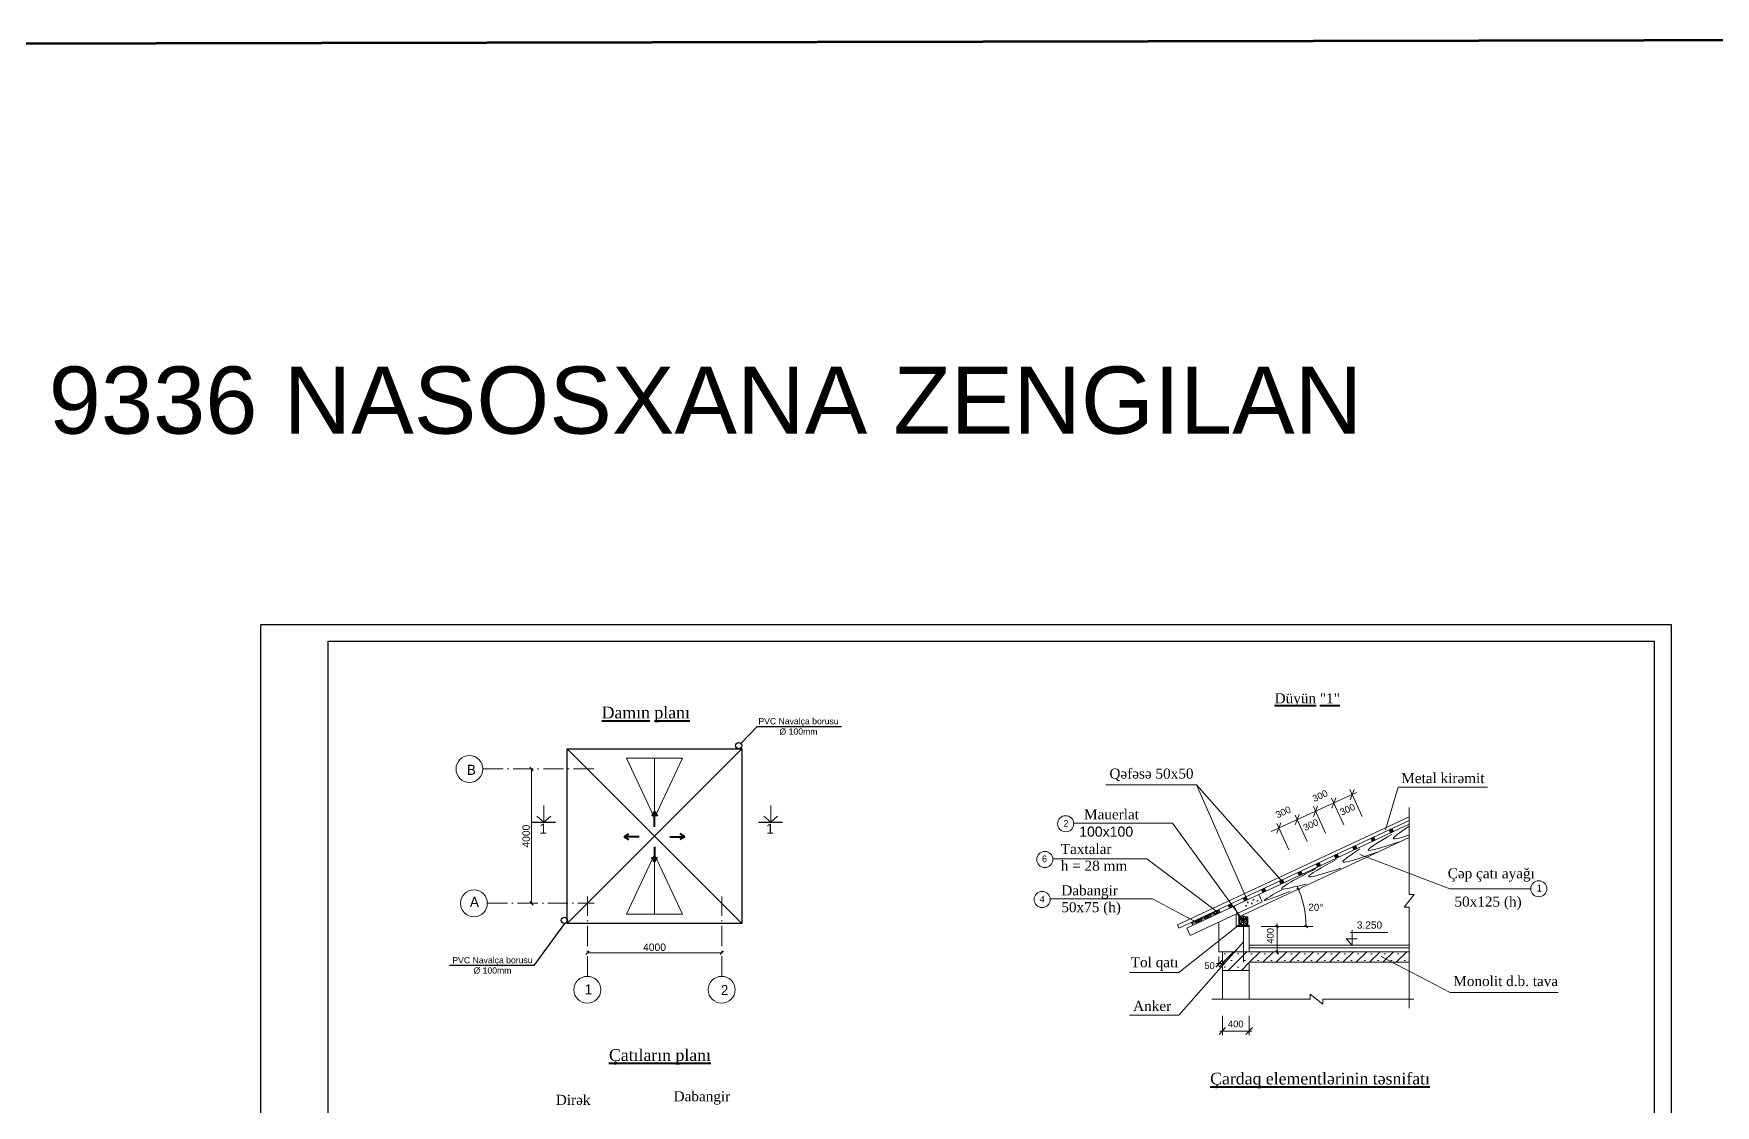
# Model space of a CAD drawing. Header units: millimetres. Extents: x 120281 to 1416367021, y -641565767 to 918373.
# Drawn here: x 535176 to 585265, y 886460 to 918373 of the extents above; entities that cross this region are included whole.
import ezdxf

# ---------------------------------------------------------------- set-up
doc = ezdxf.new("R2010")
doc.units = ezdxf.units.MM
doc.linetypes.add('ACAD_ISO02W100', pattern=[15, 12, -3])
doc.linetypes.add('ACAD_ISO10W100', pattern=[18, 12, -3, 0, -3])
for name, color, linetype, lineweight in [('Kesim yazisi', 154, 'Continuous', 13), ('taxta', 32, 'Continuous', 9), ('аракясмя', 130, 'Continuous', 20), ('окна', 150, 'Continuous', 15), ('ось', 20, 'ACAD_ISO02W100', 0), ('размер', 90, 'Continuous', 40), ('размер2', 210, 'Continuous', 15), ('размер_Ном._пера__1', 7, 'Continuous', 15), ('РАЗМЕРЫ', 80, 'Continuous', 9), ('стены', 32, 'Continuous', 40), ('Х - диварлар.', 31, 'Continuous', 25)]:
    doc.layers.add(name, color=color, linetype=linetype, lineweight=lineweight)
doc.styles.add('ARIAL', font='arial.ttf')
doc.styles.add('Arial AzLat', font='AZLTM.TTF', dxfattribs={"height": 300})
doc.styles.get("Standard").update_dxf_attribs({"font": 'arial.ttf'})
doc.styles.add('Times New  Roman', font='times.ttf')
doc.styles.add('Times New Roman', font='times.ttf', dxfattribs={"height": 300})
doc.dimstyles.new('Farid 250', dxfattribs={"dimtxt": 220, "dimasz": 100, "dimexe": 100, "dimexo": 300, "dimgap": 50, "dimtad": 1, "dimdec": 0, "dimzin": 0, "dimdsep": 46, "dimtxsty": 'Standard', "dimblk": 'OBLIQUE', "dimcen": 10, "dimse1": 1, "dimse2": 1, "dimclrd": 256, "dimclre": 1, "dimclrt": 1, "dimadec": 0, "dimazin": 0, "dimtfac": 1, "dimtdec": 0, "dimtix": 1, "dimtmove": 1, "dimatfit": 2, "dimldrblk": 'ARCHTICK', "dimfxl": 1, "dimtolj": 1, "dimtzin": 0, "dimlwd": -1, "dimlwe": 9, "dimarcsym": 0})

# ---------------------------------------------------------------- blocks, each defined once
blk = doc.blocks.new('_Oblique')
at = {"color": 0, "linetype": 'ByBlock', "lineweight": -2}
blk.add_line((-0.5, -0.5), (0.5, 0.5), dxfattribs=at)
blk = doc.blocks.new('*D90')
at = {"layer": 'Defpoints', "color": 0, "lineweight": 53, "transparency": 16777216}
for p in [(550008, 896476), (550008, 892476), (550008, 892476)]:
    blk.add_point(p, dxfattribs=at)
at = {"layer": 'размер_Ном._пера__1', "transparency": 16777216}
blk.add_line((550008, 896476), (550008, 892476), dxfattribs=at)
at = {"layer": 'размер_Ном._пера__1', "transparency": 16777216, "xscale": 100, "yscale": 100, "zscale": 100}
for p, rotation in [((550008, 896476), 90), ((550008, 892476), 270)]:
    blk.add_blockref('_Oblique', p, dxfattribs=dict(at, rotation=rotation))
at = {"layer": 'размер_Ном._пера__1', "color": 1, "transparency": 16777216, "insert": (549846, 894476), "char_height": 220, "attachment_point": 5, "rotation": 90}
blk.add_mtext('\\A1;4000', dxfattribs=at)
blk = doc.blocks.new('_ArchTick')
at = {"color": 0, "linetype": 'ByBlock', "const_width": 0.15}
blk.add_lwpolyline([(-0.5, -0.5), (0.5, 0.5)], dxfattribs=at)
blk = doc.blocks.new('*D91')
at = {"layer": 'Defpoints', "color": 0, "lineweight": 53, "transparency": 16777216}
for p in [(551669, 890834), (555669, 891006), (555669, 890834)]:
    blk.add_point(p, dxfattribs=at)
at = {"layer": 'размер_Ном._пера__1', "transparency": 16777216}
blk.add_line((551669, 891006), (555669, 891006), dxfattribs=at)
at = {"layer": 'размер_Ном._пера__1', "transparency": 16777216, "xscale": 100, "yscale": 100, "zscale": 100, "rotation": 180}
blk.add_blockref('_Oblique', (551669, 891006), dxfattribs=at)
at = {"layer": 'размер_Ном._пера__1', "transparency": 16777216, "xscale": 100, "yscale": 100, "zscale": 100}
blk.add_blockref('_Oblique', (555669, 891006), dxfattribs=at)
at = {"layer": 'размер_Ном._пера__1', "color": 1, "transparency": 16777216, "insert": (553669, 891168), "char_height": 220, "attachment_point": 5}
blk.add_mtext('\\A1;4000', dxfattribs=at)

msp = doc.modelspace()

# ---------------------------------------------------------------- hatches: boundary and pattern name
at = {"layer": 'размер', "lineweight": 5}
h = msp.add_hatch(dxfattribs=at)
h.set_pattern_fill('SACNCR', color=0, scale=2995.2, style=0)
h.set_pattern_definition([(45, (-998335.95, 845504.47), (-198.555584, 198.555584), []), (45, (-998137.4, 845504.47), (-198.555584, 198.555584), [0, -280.8])])
h.paths.add_polyline_path([(570580.7622, 890478.90397), (571379.4822, 890478.90397), (571379.4822, 890721.95547), (576147.17186, 890723.90992), (576147.17186, 891034.57246), (570580.7622, 891034.57246)])
at = {"layer": 'Х - диварлар.', "lineweight": 15}
h = msp.add_hatch(dxfattribs=at)
h.set_pattern_fill('ANSI31', color=0, scale=10, angle=5.380001641, style=0)
h.set_pattern_definition([(50.3800016, (-457327.76, 417425.16), (-24.4567301, 20.2467492), [])])
h.paths.add_polyline_path([(571287.91536, 892673.45284), (571197.31031, 892631.13589), (571239.62726, 892540.53084), (571330.23232, 892582.84779)])
h = msp.add_hatch(dxfattribs=at)
h.set_pattern_fill('ANSI31', color=0, scale=10, angle=5.380001641, style=0)
h.set_pattern_definition([(50.3800016, (-457770.905, 417218.192), (-24.4567301, 20.2467492), [])])
h.paths.add_polyline_path([(570844.77229, 892466.48354), (570754.16723, 892424.16659), (570796.48419, 892333.56154), (570887.08924, 892375.87849)])

# ---------------------------------------------------------------- linework, layer by layer
at = {"color": 244, "lineweight": 53, "true_color": 0x991b1e}
msp.add_lwpolyline([(440324.24024, 917889.45405), (681637.27816, 918372.86328), (681637.27816, 848971.8839), (440324.24024, 848488.47466)], close=True, dxfattribs=at)
at = {"color": 0, "lineweight": 25}
for points in [[(556238.41447, 897234.56383), (556727.97818, 897743.64044), (559239.67118, 897741.55481)], [(550991.91481, 891877.87601), (550070.022, 890628.19473), (547558.32899, 890626.10909)]]:
    msp.add_lwpolyline(points, dxfattribs=at)
at = {"layer": 'taxta', "color": 0, "lineweight": 5}
for p, q in [((574391.20863, 891609.25246), (575508.04646, 891609.25246)), ((574448.5068, 891234.25246), (574448.5068, 891672.48328)), ((574448.5068, 891234.25246), (574264.15354, 891421.75246)), ((574264.15354, 891421.75246), (574593.88924, 891421.75246))]:
    msp.add_line(p, q, dxfattribs=at)
at = {"layer": 'аракясмя', "color": 0, "lineweight": 25}
for centre in [(556174.58352, 897168.18872), (550980.5117, 891969.25443)]:
    msp.add_circle(centre, 92.08716, dxfattribs=at)
at = {"layer": 'окна', "color": 0}
for p, q in [((550373.45249, 894896.55196), (550373.45249, 895385.56043)), ((557128.23611, 894896.55196), (557128.23611, 895385.56043)), ((550373.45249, 894896.55196), (550166.29526, 895068.57314)), ((550373.45249, 894896.55196), (550580.60971, 895068.57314)), ((557128.23611, 894896.55196), (556921.07889, 895068.57314)), ((557128.23611, 894896.55196), (557335.39334, 895068.57314))]:
    msp.add_line(p, q, dxfattribs=at)
at = {"layer": 'ось', "color": 0, "linetype": 'ACAD_ISO10W100', "ltscale": 50}
for p, q in [((548557.44217, 896476.02795), (551869.16274, 896476.02795)), ((551669.01384, 890301.43155), (551669.01384, 892676.1024)), ((555668.99256, 890301.43155), (555669.01029, 892676.1024)), ((548689.01137, 892476.02795), (551869.01384, 892476.02795))]:
    msp.add_line(p, q, dxfattribs=at)
at = {"layer": 'размер', "color": 0, "lineweight": 30}
for p, q in [((551069.08829, 897076.1024), (556269.08829, 891876.1024)), ((551069.08829, 891876.1024), (556269.08829, 897076.1024))]:
    msp.add_line(p, q, dxfattribs=at)
at = {"layer": 'размер', "color": 3, "lineweight": 20}
for p, q in [((553669.08829, 895026.41685), (552831.40556, 896803.54655)), ((552831.40556, 896803.54655), (553669.08829, 896803.54655)), ((553669.08829, 896141.34248), (553669.08829, 896803.54655)), ((553669.08829, 895026.41685), (554506.77102, 896803.54655)), ((554506.77102, 896803.54655), (553669.08829, 896803.54655)), ((553669.08829, 896803.54655), (553669.08829, 895026.41685)), ((553669.08829, 893925.78796), (552831.40556, 892148.65825)), ((553669.08829, 893925.78796), (554506.77102, 892148.65825)), ((553669.08829, 892148.65825), (553669.08829, 893925.78796)), ((553669.08829, 892810.86233), (553669.08829, 892148.65825)), ((552831.40556, 892148.65825), (553669.08829, 892148.65825)), ((554506.77102, 892148.65825), (553669.08829, 892148.65825))]:
    msp.add_line(p, q, dxfattribs=at)
at = {"layer": 'размер', "color": 0, "lineweight": 20}
for p, q in [((567113.92402, 896002.41367), (569810.8553, 896002.41367)), ((575821.5068, 895930.25715), (578479.31351, 895930.25715)), ((566154.17751, 894861.36526), (569099.2659, 894861.36526)), ((565533.14286, 893797.8023), (568328.9349, 893797.8023)), ((565453.9338, 892605.36526), (568499.23745, 892605.36526)), ((568499.23745, 892605.36526), (569838.2568, 891896.50715)), ((577354.23027, 892905.89857), (579764.68928, 892905.89857)), ((569284.2568, 890421.23545), (571043.68557, 891801.35349)), ((569284.2568, 889141.3176), (571206.5936, 891326.55715)), ((577361.84394, 889825.52159), (575313.57688, 890893.44814)), ((567811.7126, 890421.23545), (569284.2568, 890421.23545)), ((577361.84394, 889825.52159), (580580.65819, 889825.52159)), ((567811.7126, 889141.3176), (569284.2568, 889141.3176))]:
    msp.add_line(p, q, dxfattribs=at)
at = {"layer": 'размер', "color": 0, "lineweight": 0}
msp.add_line((572037.2823, 894614.57136), (574580.9091, 895775.49003), dxfattribs=at)
at = {"layer": 'размер', "color": 0}
for p, q in [((553669.08829, 895209.29836), (553587.0973, 895068.52204)), ((553669.08829, 894755.71005), (553669.08829, 895209.29836)), ((553669.08829, 895209.29836), (553751.07928, 895068.52204)), ((552761.91168, 894459.29489), (552902.688, 894541.28588)), ((553215.49998, 894459.29489), (552761.91168, 894459.29489)), ((552761.91168, 894459.29489), (552902.688, 894377.3039)), ((553669.08829, 894162.87974), (553669.08829, 893709.29143)), ((554122.6766, 894459.29489), (554576.2649, 894459.29489)), ((554576.2649, 894459.29489), (554435.48858, 894541.28588)), ((554576.2649, 894459.29489), (554435.48858, 894377.3039)), ((553669.08829, 893709.29143), (553587.0973, 893850.06775)), ((553669.08829, 893709.29143), (553751.07928, 893850.06775))]:
    msp.add_line(p, q, dxfattribs=at)
at = {"layer": 'размер', "color": 0, "lineweight": 30}
msp.add_lwpolyline([(551069.08829, 897076.1024), (556269.08829, 897076.1024), (556269.08829, 891876.1024), (551069.08829, 891876.1024)], close=True, dxfattribs=at)
at = {"layer": 'размер', "color": 0, "lineweight": 20}
for centre, radius in [((548157.44217, 896476.02795), 400), ((565914.68435, 894845.77597), 240), ((565293.6497, 893782.21301), 240), ((580005.7945, 892909.68953), 240), ((548289.01137, 892476.02795), 400), ((565214.44064, 892589.77597), 240), ((551668.01384, 889901.43155), 400), ((555667.99256, 889901.43155), 400)]:
    msp.add_circle(centre, radius, dxfattribs=at)
at = {"layer": 'размер', "color": 0, "lineweight": 5}
for points, knots in [([(569928.96047, 892038.75503), (569781.12867, 891954.46119), (569485.99907, 891786.178), (570057.80466, 891977.30568), (569939.71881, 891937.46187), (569906.85716, 891927.03711)], [0, 0, 0, 0, 591.4120842216, 1180.6878564458, 1340.2938936369, 1340.2938936369, 1340.2938936369, 1340.2938936369]), ([(569860.18057, 891989.18705), (569905.83415, 892014.87882), (570005.86785, 892066.25956), (569593.53627, 891833.55107), (570089.6214, 892017.22689), (569780.36368, 891919.29735), (569888.22336, 891979.90515), (569942.2638, 892010.2712)], [2041.7546417367, 2041.7546417367, 2041.7546417367, 2041.7546417367, 2260.675104797, 2654.3822353065, 3046.6791405608, 3271.1036247284, 3496.4505196637, 3496.4505196637, 3496.4505196637, 3496.4505196637])]:
    msp.add_open_spline(points, degree=3, knots=knots, dxfattribs=at)
at = {"layer": 'размер2', "color": 0, "lineweight": 30}
for points in [[(541946.3337, 900782.58496), (583946.3337, 900782.58496), (583946.3337, 871082.58496), (541946.3337, 871082.58496)], [(543946.3337, 900282.58496), (583446.3337, 900282.58496), (583446.3337, 871582.58496), (543946.3337, 871582.58496)]]:
    msp.add_lwpolyline(points, close=True, dxfattribs=at)
at = {"layer": 'РАЗМЕРЫ', "color": 0, "lineweight": 9}
for p, q in [((574198.76359, 894816.09408), (573835.56667, 895611.77313)), ((573844.40758, 895310.80633), (573960.04527, 895620.66824)), ((574744.5888, 895065.24232), (574379.0945, 895865.95437)), ((574390.24488, 895559.92806), (574505.88257, 895869.78998)), ((573107.11318, 894317.79761), (572748.51101, 895103.41063)), ((572752.73297, 894812.56286), (572868.37066, 895122.42478)), ((573652.93838, 894566.94584), (573292.03884, 895357.59188)), ((573298.57027, 895061.68459), (573414.20797, 895371.54651)), ((572206.89567, 894563.44112), (572322.53336, 894873.30304)), ((572810.55182, 894967.49382), (572810.53468, 894967.53136)), ((575998.84372, 892363.55715), (576295.5, 892742.15718)), ((576295.5, 892742.15718), (576145.2288, 892742.15718)), ((576147.17186, 892363.55715), (575998.84372, 892363.55715)), ((576147.17186, 892363.55715), (576147.17186, 889350.05715)), ((571734.89781, 891783.37246), (572333.07166, 891783.37246)), ((571861.67186, 891783.37246), (573275.92186, 891783.37246)), ((572208.92186, 891878.34652), (572208.92186, 890959.57246)), ((571379.4822, 891234.25246), (576147.17186, 891234.25246)), ((571379.4822, 891147.80715), (576147.17186, 891147.80715)), ((570384.89341, 890578.49817), (570576.95098, 890788.3344)), ((570654.1479, 890683.41628), (570405.9222, 890683.41628)), ((570480.9222, 890890.39606), (570480.9222, 890608.41628)), ((570484.73341, 890578.49817), (570676.79098, 890788.3344)), ((571629.4822, 891034.57246), (572283.92186, 891034.57246)), ((570580.7622, 890478.90397), (570580.7622, 889621.55715)), ((571379.4822, 890478.90397), (571379.4822, 889621.55715)), ((570271.92186, 889621.55715), (573193.05201, 889621.55715)), ((573571.65204, 889473.22901), (573193.05201, 889769.88528)), ((573193.05201, 889769.88528), (573193.05201, 889619.61409)), ((573571.65204, 889621.55715), (576285.92186, 889621.55715)), ((573571.65204, 889621.55715), (573571.65204, 889473.22901)), ((570580.7622, 889121.55715), (570580.7622, 888546.80715)), ((571380.7622, 889121.55715), (571380.7622, 888546.80715)), ((570484.73341, 888566.88903), (570676.79098, 888776.72526)), ((570505.7622, 888671.80715), (571454.4822, 888671.80715)), ((571284.73341, 888566.88903), (571476.79098, 888776.72526))]:
    msp.add_line(p, q, dxfattribs=at)
at = {"layer": 'стены', "color": 0, "lineweight": 30}
for p, q in [((550013.35577, 894896.55196), (550722.37306, 894896.55196)), ((556768.1394, 894896.55196), (557477.15669, 894896.55196))]:
    msp.add_line(p, q, dxfattribs=at)
at = {"layer": 'Х - диварлар.', "color": 0, "lineweight": 15}
for p, q in [((569810.8553, 896002.41367), (571315.0068, 892597.50715)), ((569810.8553, 896002.41367), (572358.4065, 893125.05715)), ((575821.5068, 895930.25715), (575439.49842, 894668.90549)), ((576147.17186, 895332.90549), (576147.17186, 892742.15718)), ((569099.2659, 894861.36526), (571206.5936, 891952.28198)), ((576147.17186, 895050.79185), (569247.41434, 891831.29669)), ((576124.17176, 894930.65381), (569286.50837, 891740.14852)), ((576147.17186, 894829.85313), (569523.14287, 891739.12558)), ((572561.28797, 894068.64937), (572204.98318, 894849.22938)), ((575588.66979, 894571.74454), (575546.35284, 894662.34959)), ((575588.66979, 894571.74454), (575546.35284, 894662.34959)), ((575558.2701, 894636.83347), (575600.2227, 894687.50942)), ((575573.13671, 894605.00249), (575643.69782, 894690.23564)), ((575588.00332, 894573.17152), (575658.56443, 894658.40466)), ((575679.27484, 894614.06149), (575636.95789, 894704.66654)), ((575652.85899, 894601.724), (575673.43104, 894626.57368)), ((576147.17186, 894436.13326), (571076.53433, 892070.7762)), ((574501.40916, 894063.94111), (574459.09221, 894154.54616)), ((574501.40916, 894063.94111), (574459.09221, 894154.54616)), ((574471.00947, 894129.03005), (574512.96206, 894179.706)), ((574485.87608, 894097.19907), (574556.43719, 894182.43221)), ((574500.74269, 894065.36809), (574571.3038, 894150.60123)), ((574592.01421, 894106.25806), (574549.69726, 894196.86312)), ((574565.59836, 894093.92058), (574586.17041, 894118.77026)), ((575045.03948, 894317.84282), (575002.72252, 894408.44788)), ((575045.03948, 894317.84282), (575002.72252, 894408.44788)), ((575014.63979, 894382.93176), (575056.59238, 894433.60771)), ((575029.5064, 894351.10078), (575100.06751, 894436.33392)), ((575044.37301, 894319.2698), (575114.93412, 894404.50295)), ((575135.64453, 894360.15978), (575093.32758, 894450.76483)), ((575109.22867, 894347.82229), (575129.80073, 894372.67197)), ((568328.9349, 893797.8023), (570415.16307, 892228.12308)), ((573414.14853, 893556.13769), (573371.83158, 893646.74274)), ((573414.14853, 893556.13769), (573371.83158, 893646.74274)), ((573385.07961, 893618.37731), (573431.71693, 893674.7121)), ((573399.94622, 893586.54633), (573470.50733, 893671.77947)), ((573417.15137, 893557.54016), (573485.37394, 893639.94849)), ((573504.75358, 893598.45464), (573462.43663, 893689.05969)), ((573484.35322, 893588.92668), (573500.24055, 893608.11752)), ((573957.77884, 893810.0394), (573915.46189, 893900.64445)), ((573957.77884, 893810.0394), (573915.46189, 893900.64445)), ((573927.37915, 893875.12834), (573969.33175, 893925.80429)), ((573942.24576, 893843.29736), (574012.80688, 893928.5305)), ((573957.11237, 893811.46638), (574027.67349, 893896.69952)), ((574048.3839, 893852.35635), (574006.06694, 893942.9614)), ((574021.96804, 893840.01887), (574042.5401, 893864.86854)), ((577354.23027, 892905.89857), (574674.49842, 893925.40549)), ((572326.8879, 893048.33426), (572284.57094, 893138.93932)), ((572326.8879, 893048.33426), (572284.57094, 893138.93932)), ((572285.6139, 893136.70623), (572289.28545, 893141.14122)), ((572300.48051, 893104.87525), (572356.4873, 893172.52774)), ((572315.34712, 893073.04428), (572385.90823, 893158.27742)), ((572341.92174, 893055.3558), (572400.77484, 893126.44644)), ((572417.49295, 893090.65121), (572375.176, 893181.25627)), ((572409.12359, 893086.74232), (572415.64145, 893094.61546)), ((572870.51821, 893302.23597), (572828.20126, 893392.84103)), ((572870.51821, 893302.23597), (572828.20126, 893392.84103)), ((572842.78006, 893361.62628), (572894.10212, 893423.61992)), ((572857.64667, 893329.7953), (572928.20778, 893415.02845)), ((572879.53656, 893306.44798), (572943.07439, 893383.19747)), ((572961.12326, 893344.55293), (572918.80631, 893435.15798)), ((572946.73841, 893337.8345), (572957.941, 893351.36649)), ((571239.62726, 892540.53084), (571197.31031, 892631.13589)), ((571239.62726, 892540.53084), (571197.31031, 892631.13589)), ((571239.62726, 892540.53084), (571197.31031, 892631.13589)), ((571330.23232, 892582.84779), (571287.91536, 892673.45284)), ((571530.74207, 892590.38647), (571490.4848, 892572.17789)), ((571520.30604, 892561.40244), (571500.92084, 892601.16192)), ((571666.78206, 892740.93208), (571770.80386, 892518.52402)), ((571783.25758, 892794.43255), (571740.94063, 892885.0376)), ((571783.25758, 892794.43255), (571740.94063, 892885.0376)), ((571743.31435, 892879.95521), (571751.67063, 892890.04904)), ((571758.18096, 892848.12423), (571818.87248, 892921.43556)), ((571773.04757, 892816.29325), (571843.60868, 892901.52639)), ((571804.30693, 892804.26362), (571858.47529, 892869.69541)), ((571873.86263, 892836.7495), (571831.54568, 892927.35456)), ((571871.50878, 892835.65014), (571873.3419, 892837.86443)), ((571770.80386, 892518.52402), (569622.4979, 891514.53656)), ((570243.09258, 892075.10083), (570200.77563, 892165.70588)), ((570514.90774, 892202.05169), (570472.59079, 892292.65674)), ((570796.03293, 892333.35078), (570753.71598, 892423.95583)), ((570887.08924, 892375.87849), (570844.77229, 892466.48354)), ((570928.28325, 892395.1615), (570989.47482, 892260.6851)), ((570992.3979, 891783.37246), (570992.3979, 892154.74444)), ((571076.53433, 892070.7762), (571017.31343, 892200.35629)), ((571235.82562, 892098.61486), (571177.36158, 892098.61486)), ((571206.5936, 890720.80715), (571206.5936, 892098.61486)), ((571313.34571, 892408.73706), (571273.08844, 892390.52848)), ((571302.90968, 892379.75303), (571283.52447, 892419.51251)), ((571361.86965, 892511.33753), (571321.61238, 892493.12896)), ((571351.43362, 892482.3535), (571332.04842, 892522.11299)), ((571477.23096, 892482.25335), (571436.97369, 892464.04477)), ((571466.79493, 892453.26932), (571447.40972, 892493.0288)), ((571649.03144, 892562.17326), (571608.77417, 892543.96469)), ((571638.5954, 892533.18923), (571619.2102, 892572.94871)), ((569247.41434, 891831.29669), (569286.50837, 891740.14852)), ((569622.91257, 891514.73035), (569523.14287, 891739.12558)), ((569523.14287, 891739.12558), (569523.14287, 891739.12558)), ((569523.14287, 891739.12558), (569523.14287, 891739.12558)), ((569699.46227, 891821.19912), (569657.14531, 891911.80417)), ((569971.27742, 891948.14998), (569928.96047, 892038.75503)), ((570480.9222, 891034.57246), (570480.9222, 891915.71183)), ((570992.3979, 891783.37246), (571379.4822, 891783.37246)), ((571072.86833, 892070.7762), (571336.11833, 891807.5262)), ((571072.86833, 891807.5262), (571336.11833, 892070.7762)), ((571379.4822, 891034.57246), (571379.4822, 891783.37246)), ((570480.9222, 891034.57246), (576147.17186, 891034.57246)), ((570580.7622, 891034.57246), (570580.7622, 890478.90397)), ((571379.4822, 890721.95547), (576147.17186, 890723.90992)), ((571379.4822, 890478.90397), (571379.4822, 890721.95547)), ((571379.4822, 890478.90397), (570580.7622, 890478.90397))]:
    msp.add_line(p, q, dxfattribs=at)
at = {"layer": 'Х - диварлар.', "color": 0, "lineweight": 5}
for p, q in [((571043.68557, 891801.35349), (571021.60988, 891824.6506)), ((571362.88211, 891801.35349), (571043.68557, 891801.35349)), ((571362.88211, 891801.35349), (571384.9578, 891824.6506))]:
    msp.add_line(p, q, dxfattribs=at)
at = {"layer": 'Х - диварлар.', "color": 0, "lineweight": 15}
msp.add_lwpolyline([(571336.11833, 892070.7762), (571072.86833, 892070.7762), (571072.86833, 891807.5262), (571336.11833, 891807.5262)], close=True, dxfattribs=at)
msp.add_arc((570282.65044, 891783.37246), 2794.05729, 0, 25.419910109, dxfattribs=at)
for points, knots in [([(576147.17186, 894775.50822), (575891.23766, 894602.71801), (575429.54951, 894291.01604), (575925.94872, 894442.27862), (576147.17186, 894509.68965)], [0, 0, 0, 0, 604.6042316228, 1090.6655528728, 1090.6655528728, 1090.6655528728, 1090.6655528728]), ([(574673.38357, 894098.79134), (574435.37288, 893939.05219), (573798.35772, 893511.52407), (574652.73126, 893812.74237), (575187.88157, 894001.41519)], [0, 0, 0, 0, 631.1556736658, 1689.233946108, 1689.233946108, 1689.233946108, 1689.233946108]), ([(575630.73765, 894529.78519), (575279.05521, 894323.02272), (574500.14926, 893865.08538), (575415.40014, 894165.22077), (575917.40773, 894329.84257)], [0, 0, 0, 0, 848.8590873958, 1880.0523629906, 1880.0523629906, 1880.0523629906, 1880.0523629906]), ([(573972.72931, 893783.36188), (573550.47597, 893550.76443), (572693.9937, 893078.97278), (573636.83539, 893370.52751), (574114.84779, 893518.34317)], [0, 0, 0, 0, 974.8556569548, 1977.3593738533, 1977.3593738533, 1977.3593738533, 1977.3593738533]), ([(573369.39102, 893511.74336), (572810.46684, 893221.33791), (571905.52956, 892751.15119), (572751.55993, 892967.50724), (573075.04931, 893050.23345)], [0, 0, 0, 0, 1178.54967553, 1908.1542454742, 1908.1542454742, 1908.1542454742, 1908.1542454742]), ([(572349.77843, 892877.25483), (572098.72043, 892737.39591), (571507.56091, 892408.07387), (572203.80984, 892681.20281), (572604.37062, 892838.33732)], [0, 0, 0, 0, 606.7030121512, 1428.5872323383, 1428.5872323383, 1428.5872323383, 1428.5872323383]), ([(570200.77563, 892165.70588), (570052.94383, 892081.41205), (569757.81423, 891913.12886), (570329.61982, 892104.25654), (570211.53397, 892064.41272), (570178.67232, 892053.98796)], [0, 0, 0, 0, 591.4120842216, 1180.6878564458, 1340.2938936369, 1340.2938936369, 1340.2938936369, 1340.2938936369]), ([(570131.99573, 892116.13791), (570177.64931, 892141.82967), (570277.68301, 892193.21042), (569865.35143, 891960.50192), (570361.43655, 892144.17775), (570052.17884, 892046.24821), (570160.03852, 892106.85601), (570214.07896, 892137.22206)], [2041.7546417367, 2041.7546417367, 2041.7546417367, 2041.7546417367, 2260.675104797, 2654.3822353065, 3046.6791405608, 3271.1036247284, 3496.4505196637, 3496.4505196637, 3496.4505196637, 3496.4505196637]), ([(570472.59079, 892292.65674), (570324.75899, 892208.3629), (570029.62939, 892040.07972), (570601.43498, 892231.20739), (570483.34913, 892191.36358), (570450.48748, 892180.93882)], [0, 0, 0, 0, 591.4120842216, 1180.6878564458, 1340.2938936369, 1340.2938936369, 1340.2938936369, 1340.2938936369]), ([(570403.81089, 892243.08877), (570449.46447, 892268.78053), (570549.49817, 892320.16128), (570137.16659, 892087.45278), (570633.25171, 892271.12861), (570323.994, 892173.19907), (570431.85368, 892233.80687), (570485.89412, 892264.17292)], [2041.7546417367, 2041.7546417367, 2041.7546417367, 2041.7546417367, 2260.675104797, 2654.3822353065, 3046.6791405608, 3271.1036247284, 3496.4505196637, 3496.4505196637, 3496.4505196637, 3496.4505196637]), ([(571197.72974, 891946.83067), (571229.95927, 891966.61109), (571305.21667, 892012.79924), (571136.50219, 892013.63778), (571144.60579, 891895.07112), (571279.57498, 891895.19223), (571301.81925, 892052.04671), (571200.36354, 892013.70476), (571117.36519, 892040.38221), (571097.98763, 891943.34608), (571118.9381, 891842.50723), (571298.50378, 891816.57737), (571339.07589, 891986.04477), (571257.35945, 892074.67443), (571162.31476, 892074.69357), (571085.69376, 892023.09557), (571063.42753, 891918.85283), (571145.6784, 891808.85781), (571322.38468, 891801.75441), (571331.92389, 891898.31707), (571336.11833, 891940.7762)], [0, 0, 0, 0, 78.3822001817, 183.0259050586, 242.5103571926, 347.9686166974, 447.9995899536, 529.6429644717, 590.8776118625, 675.8286449389, 750.0696020973, 892.4812618845, 1051.7045981869, 1117.8790139482, 1233.6426335081, 1299.440208959, 1382.6460915946, 1520.9758573226, 1664.6254237952, 1777.3581033227, 1777.3581033227, 1777.3581033227, 1777.3581033227])]:
    msp.add_open_spline(points, degree=3, knots=knots, dxfattribs=at)

# ---------------------------------------------------------------- block references
at = {"layer": 'РАЗМЕРЫ', "color": 0, "lineweight": 9, "xscale": 75, "yscale": 75, "zscale": 75}
for p, rotation in [((572208.92186, 891783.37246), 90), ((573076.70773, 891783.37246), 270), ((572208.92186, 891034.57246), 270)]:
    msp.add_blockref('_Oblique', p, dxfattribs=dict(at, rotation=rotation))
at = {"layer": 'Х - диварлар.', "color": 0, "lineweight": 15, "xscale": 74.99999999996992, "yscale": 74.99999999996992, "zscale": 74.99999999996992, "rotation": 109.9013901458759}
msp.add_blockref('_Oblique', (572845.61278, 892896.01803), dxfattribs=at)

# ---------------------------------------------------------------- texts
at = {"color": 0, "linetype": 'Continuous', "lineweight": 5}
msp.add_text('3.250', height=215, dxfattribs=at).set_placement((574587.13229, 891722.86552))
at = {"color": 2, "lineweight": 30, "insert": (535626.93786, 908460.56115), "char_height": 2000, "attachment_point": 1}
msp.add_mtext_dynamic_manual_height_columns('{\\C1;9336 \\fArial|b0|i0|c238|p34;NASOSXANA\\fArial|b0|i0|c204|p34; ZENGILAN}', width=64513.2298682, gutter_width=12.5, heights=[0], dxfattribs=at)
at = {"layer": 'Kesim yazisi', "color": 0, "linetype": 'Continuous', "lineweight": 25, "char_height": 184.3423576, "attachment_point": 5, "style": 'ARIAL'}
for insert, rotation in [((557956.26687, 897741.95678), 359.962126717), ((548841.73331, 890626.51107), 0.037873283)]:
    msp.add_mtext('PVC Navalça borusu{\\fTimes New Roman|b0|i0|c238|p18;\\P\\fArial|b0|i0|c238|p34;%%C 100mm}', dxfattribs=dict(at, insert=insert, rotation=rotation))
at = {"layer": 'окна', "color": 0}
for p in [(550237.25329, 894547.92587), (556992.03691, 894547.92587)]:
    msp.add_text('1', height=300, dxfattribs=at).set_placement(p)
at = {"layer": 'размер', "color": 0, "attachment_point": 1}
for s, insert, char_height, style in [('{\\LD\\fTimes New Roman|b0|i0|c238|p18;üyün "1"}', (572139.10634, 898731.18862), 300, 'Times New Roman'), ('{\\LDam\\fTimes New Roman|b0|i0|c238|p18;ın planı}', (552094.73024, 898333.15794), 350, 'Times New  Roman'), ('{\\fTimes New Roman|b0|i0|c238|p18;Qəfəsə 50x50}', (567218.06828, 896489.59233), 300, 'Times New Roman'), ('{\\fTimes New Roman|b0|i0|c238|p18;Metal kirəmit}', (575910.11947, 896354.33874), 300, 'Times New Roman'), ('{\\fTimes New Roman|b0|i0|c238|p18;Mauerlat}', (566462.13727, 895276.00864), 300, 'Times New Roman'), ('{\\fArial|b0|i0|c238|p34;100x100}', (566316.82524, 894761.19403), 300, 'Times New Roman'), ('{\\fTimes New Roman|b0|i0|c238|p18;Taxtalar \\Ph = 28 mm}', (565768.60164, 894246.37973), 300, 'Times New Roman'), ('{\\fTimes New Roman|b0|i0|c238|p18;Çəp çatı ayağı}', (577295.01205, 893520.16332), 300, 'Times New Roman'), ('{\\fTimes New Roman|b0|i0|c238|p18;Dabangir \\P50x75 (h)}', (565784.75619, 893012.41629), 300, 'Times New Roman'), ('{\\fTimes New Roman|b0|i0|c238|p18;50x125 (h)}', (577494.47618, 892677.60164), 300, 'Times New  Roman'), ('{\\fTimes New Roman|b0|i0|c238|p18;Tol qatı}', (567852.18587, 890872.74369), 300, 'Times New Roman'), ('{\\fTimes New Roman|b0|i0|c238|p18;Monolit d.b. tava}', (577460.28226, 890311.33259), 300, 'Times New Roman'), ('{\\fTimes New Roman|b0|i0|c238|p18;Anker}', (567923.69445, 889570.73897), 300, 'Times New Roman'), ('{\\fTimes New Roman|b0|i0|c238|p18;\\L Çatıların planı}', (552178.99783, 888131.873), 350, 'Times New Roman'), ('{\\fTimes New Roman|b0|i0|c238|p18;\\LÇardaq elementlərinin təsnifatı}', (570217.96339, 887432.3665), 350, 'Times New Roman'), ('{\\fTimes New Roman|b0|i0|c238|p18;Dirək}', (550728.79634, 886774.60404), 300, 'Times New Roman'), ('{\\fTimes New Roman|b0|i0|c238|p18;Dabangir}', (554237.84765, 886880.98579), 300, 'Times New  Roman')]:
    msp.add_mtext(s, dxfattribs=dict(at, insert=insert, char_height=char_height, style=style))
for s, width, insert, char_height, style in [('B', 34.0727955, (548079.11644, 896601.96104), 300, 'Arial AzLat'), ('2', 6.4316486, (565847.45337, 894957.0115), 200, 'Arial AzLat'), ('6', 6.4316486, (565208.48313, 893900.81004), 200, 'Arial AzLat'), ('A', 34.0727955, (548171.35856, 892670.90304), 300, 'Arial AzLat'), ('4', 6.4316486, (565136.82277, 892701.39487), 200, 'Times New  Roman'), ('1', 6.4316486, (579946.67131, 893026.87334), 200, 'Arial AzLat'), ('1', 34.0727955, (551589.73825, 890066.06504), 300, 'Arial AzLat'), ('2', 34.0727955, (555643.75289, 890041.97241), 300, 'Arial AzLat')]:
    msp.add_mtext_dynamic_manual_height_columns(s, width=width, gutter_width=1000, heights=[0], dxfattribs=dict(at, insert=insert, char_height=char_height, style=style))
at = {"layer": 'размер', "color": 0, "char_height": 200, "attachment_point": 5}
for s, insert, rotation in [('\\A1;300', (573492.47254, 895675.79006), 24.534876188), ('\\A1;300', (572393.88273, 895190.62585), 24.534876188), ('\\A1;300', (574309.18682, 895271.4603), 24.534876188), ('\\A1;300', (573216.5145, 894811.99673), 24.534876188), ('400', (572009.92186, 891507.77866), 90.010433205), ('50', (570200.34237, 890619.83463), 0.010433205), ('400', (570980.1222, 888883.80715), 0.010433205)]:
    msp.add_mtext(s, dxfattribs=dict(at, insert=insert, rotation=rotation))
at = {"layer": 'Х - диварлар.', "color": 0, "lineweight": 15, "insert": (573363.17186, 892357.00715), "char_height": 210, "attachment_point": 5, "rotation": 358.734206577}
msp.add_mtext('\\A2;20°', dxfattribs=at)

# ---------------------------------------------------------------- dimensions: what is measured, and where the dimension line sits
at = {"layer": 'размер_Ном._пера__1'}
dim = msp.add_linear_dim(base=(550008.214, 892476.02795), p1=(550008.214, 896476.02795), p2=(550008.214, 892476.02795), angle=90, dimstyle='Farid 250', dxfattribs=at)
dim.commit()
dim.dimension.update_dxf_attribs({"geometry": '*D90', "text_midpoint": (549845.88794, 894476.02795)})
dim = msp.add_linear_dim(base=(555668.99654, 891005.75408), p1=(551669.01384, 890833.77595), p2=(555668.99654, 890833.74609), dimstyle='Farid 250', dxfattribs=at)
dim.commit()
dim.dimension.update_dxf_attribs({"geometry": '*D91', "text_midpoint": (553669.00519, 891168.08014)})

doc.saveas('drawing.dxf')
